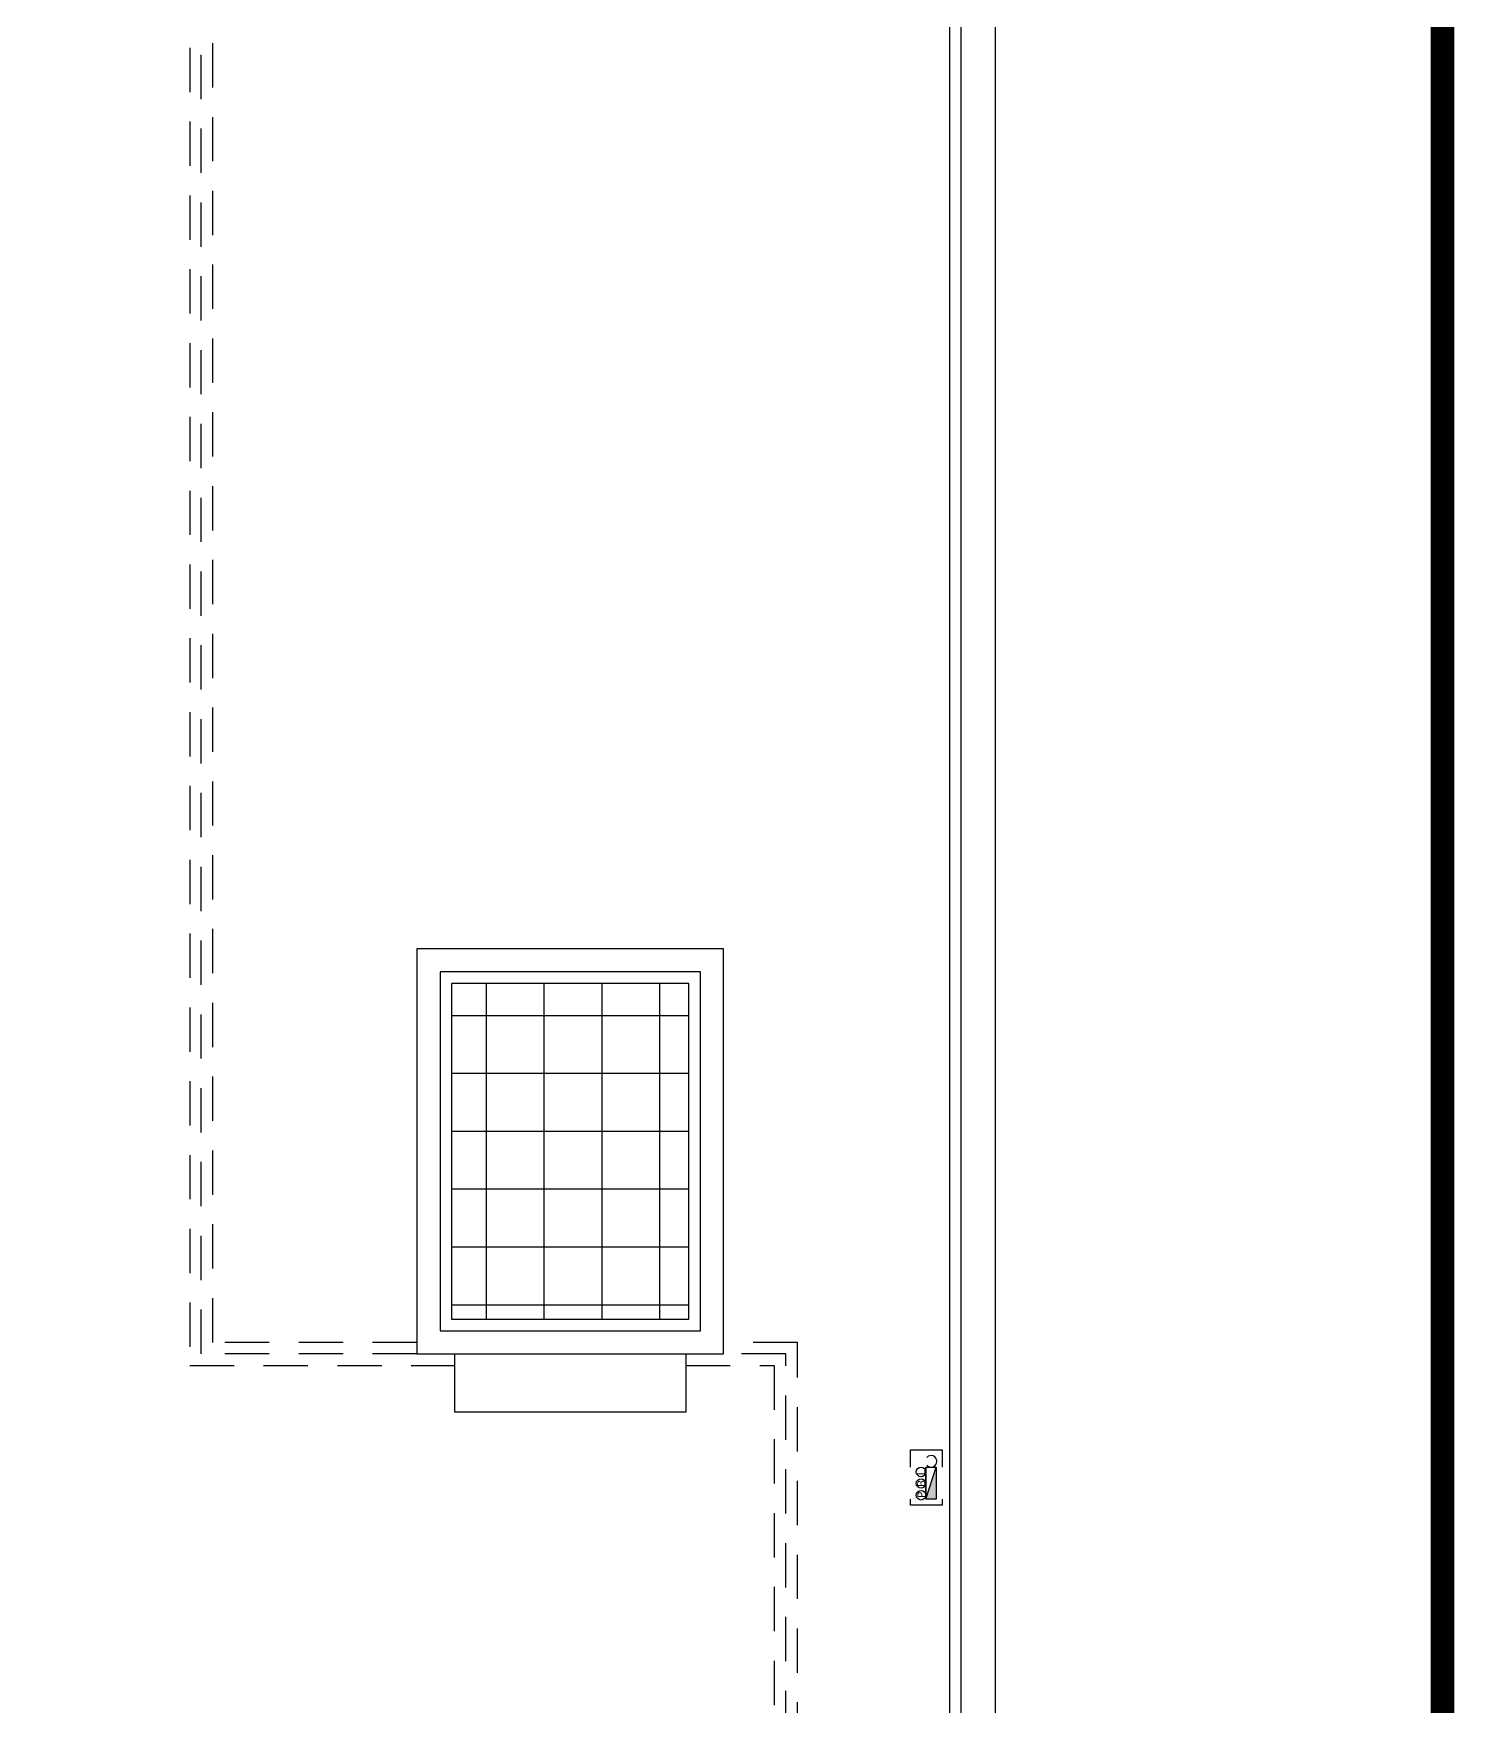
# Model space of a CAD drawing. Header units: millimetres. Extents: x 3775 to 244986, y 1861 to 55808.
# Drawn here: x 79537 to 80179, y 24327 to 25083 of the extents above; entities that cross this region are included whole.
import ezdxf
from ezdxf.enums import TextEntityAlignment as Align

# ---------------------------------------------------------------- set-up
doc = ezdxf.new("R2010")
doc.units = ezdxf.units.MM
doc.header["$LTSCALE"] = 100
doc.header["$MEASUREMENT"] = 0
doc.linetypes.add('-HID', pattern=[2.5, 1.5, -1])
doc.linetypes.add('HIDDEN', pattern=[2, 1, -1])
doc.layers.get('0').update_dxf_attribs({"linetype": 'CONTINUOUS'})
for name, color, linetype in [('ELE2', 3, 'CONTINUOUS'), ('HAT-252', 252, 'CONTINUOUS'), ('IHC', 3, 'CONTINUOUS'), ('LAND-2', 4, 'CONTINUOUS'), ('LAND-3', 9, 'CONTINUOUS'), ('TEXT(AXIS)', 2, 'CONTINUOUS'), ('트렌치', 9, 'CONTINUOUS')]:
    doc.layers.add(name, color=color, linetype=linetype)
doc.styles.add('MAP_맑은고딕', font='malgun_0.ttf')

# ---------------------------------------------------------------- blocks, each defined once
blk = doc.blocks.new('소화전(H)')
at = {"layer": 'IHC'}
h = blk.add_hatch(color=3, dxfattribs=at)
h.dxf.hatch_style = 1
h.paths.add_polyline_path([(-2.78, 0), (2.78, -1.8), (2.78, 0)])
at = {"linetype": 'HIDDEN', "ltscale": 0.2}
for points in [[(-2.78, -4.44), (-5.75, -4.44), (-5.75, 1), (-2.78, 1)], [(2.78, 1), (3.78, 1), (3.78, -4.44), (2.78, -4.44)]]:
    blk.add_lwpolyline(points, dxfattribs=at)
at = {"layer": 'IHC', "color": 3}
for p, q in [((2.78, -1.8), (-2.78, 0)), ((-2.78, -1.8), (2.78, -1.8))]:
    blk.add_line(p, q, dxfattribs=at)
blk.add_lwpolyline([(2.78, -1.8), (-2.78, -1.8), (-2.78, 0), (2.78, 0)], close=True, dxfattribs=at)
for centre in [(-1.95, -2.63), (0.05, -2.63), (2.08, -2.63)]:
    blk.add_circle(centre, 0.83, dxfattribs=at)
blk.add_arc((-3.78, -0.9), 1, 313.176, 226.824, dxfattribs=at)
at = {"layer": 'IHC', "color": 2, "style": 'MAP_맑은고딕'}
for s, p in [('L', (-1.84, -2.62)), ('B', (0.06, -2.62)), ('P', (2, -2.58))]:
    blk.add_text(s, height=1.38, rotation=180, dxfattribs=at).set_placement(p, align=Align.MIDDLE_CENTER)
blk = doc.blocks.new('A$C5041cb64')
at = {"xscale": 100, "yscale": 100, "zscale": 100, "rotation": 270}
blk.add_blockref('소화전(H)', (-303358, 126888), dxfattribs=at)
blk = doc.blocks.new('KEY PLAN_계단실G')
at = {"layer": 'ELE2', "color": 253, "ltscale": 0.1}
for points in [[(-151.41, -294.98), (-163.17, -294.98), (-163.17, -1936.48), (-151.41, -1936.48), (-151.41, -294.98)], [(-334.67, -937.86), (-334.67, -957.46), (-256.27, -957.46), (-256.27, -937.86)]]:
    blk.add_lwpolyline(points, dxfattribs=at)
at = {"layer": 'HAT-252', "color": 253, "ltscale": 0.1}
for points in [[(-323.89, -926.1), (-323.89, -812.42)], [(-304.29, -926.1), (-304.29, -812.42)], [(-284.69, -926.1), (-284.69, -812.42)], [(-265.09, -926.1), (-265.09, -812.42)], [(-335.65, -823.2), (-255.29, -823.2)], [(-335.65, -842.8), (-255.29, -842.8)], [(-335.65, -862.4), (-255.29, -862.4)], [(-335.65, -882), (-255.29, -882)], [(-335.65, -901.6), (-255.29, -901.6)], [(-335.65, -921.2), (-255.29, -921.2)]]:
    blk.add_lwpolyline(points, dxfattribs=at)
at = {"layer": 'LAND-2', "color": 253, "linetype": '-HID', "ltscale": 0.1}
for points in [[(-347.41, -937.86), (-420.42, -937.86), (-420.42, -240.1)], [(-347.41, -933.94), (-416.5, -933.94), (-416.5, -240.1)], [(-3609.34, -1770.86), (-884.94, -1770.86), (-884.94, -2089.36), (-469.42, -2089.36), (-469.42, -1770.86), (-218.54, -1770.86), (-218.54, -933.94), (-243.53, -933.94)], [(-881.02, -1766.94), (-881.02, -2085.44), (-473.34, -2085.44), (-473.34, -1766.94), (-222.46, -1766.94), (-222.46, -937.86), (-243.53, -937.86)]]:
    blk.add_lwpolyline(points, dxfattribs=at)
at = {"layer": 'LAND-3', "color": 1, "ltscale": 0.1, "const_width": 8}
blk.add_lwpolyline([(-4087.27, -2401.89), (-0.28, -2401.89), (0, 0), (-2016.7, -0.2)], dxfattribs=at)
at = {"layer": 'TEXT(AXIS)', "color": 253, "ltscale": 0.1}
for points in [[(-347.41, -937.86), (-243.53, -937.86), (-243.53, -800.66), (-347.41, -800.66)], [(-339.57, -930.02), (-251.37, -930.02), (-251.37, -808.5), (-339.57, -808.5)]]:
    blk.add_lwpolyline(points, close=True, dxfattribs=at)
at = {"layer": '트렌치', "color": 253, "ltscale": 0.1}
blk.add_lwpolyline([(-377.3, -220.5), (-377.3, -298.9), (-316.54, -298.9), (-316.54, -334.18), (-167.09, -334.18), (-167.09, -1897.28), (-316.54, -1897.28), (-316.54, -1932.56), (-377.3, -1932.56), (-377.3, -2007.04), (-434.14, -2007.04), (-434.14, -2140.81), (-3611.79, -2140.81), (-3611.79, -400.82)], dxfattribs=at)
at = {"layer": '트렌치', "color": 253, "linetype": '-HID', "ltscale": 0.1}
for points in [[(-424.34, -220.5), (-424.34, -941.78), (-334.67, -941.78)], [(-256.27, -941.78), (-226.38, -941.78), (-226.38, -1763.02), (-477.26, -1763.02), (-477.26, -2081.52), (-877.1, -2081.52), (-877.1, -1763.02), (-3609.34, -1763.02)]]:
    blk.add_lwpolyline(points, dxfattribs=at)
at = {"layer": '트렌치', "color": 253, "ltscale": 0.1}
blk.add_lwpolyline([(-335.65, -926.1), (-255.29, -926.1), (-255.29, -812.42), (-335.65, -812.42)], close=True, dxfattribs=at)
at = {"color": 253, "linetype": '-HID', "ltscale": 0.1, "xscale": 0.01959999999999999, "yscale": 0.01959999999999999, "zscale": 0.01959999999999999}
blk.add_blockref('A$C5041cb64', (5774.31, -3468.65), dxfattribs=at)

msp = doc.modelspace()

# ---------------------------------------------------------------- block references
at = {"xscale": 1.333333333333333, "yscale": 1.333333333333333, "zscale": 1.333333333333333}
msp.add_blockref('KEY PLAN_계단실G', (80173.84, 25736.86), dxfattribs=at)

doc.saveas('drawing.dxf')
